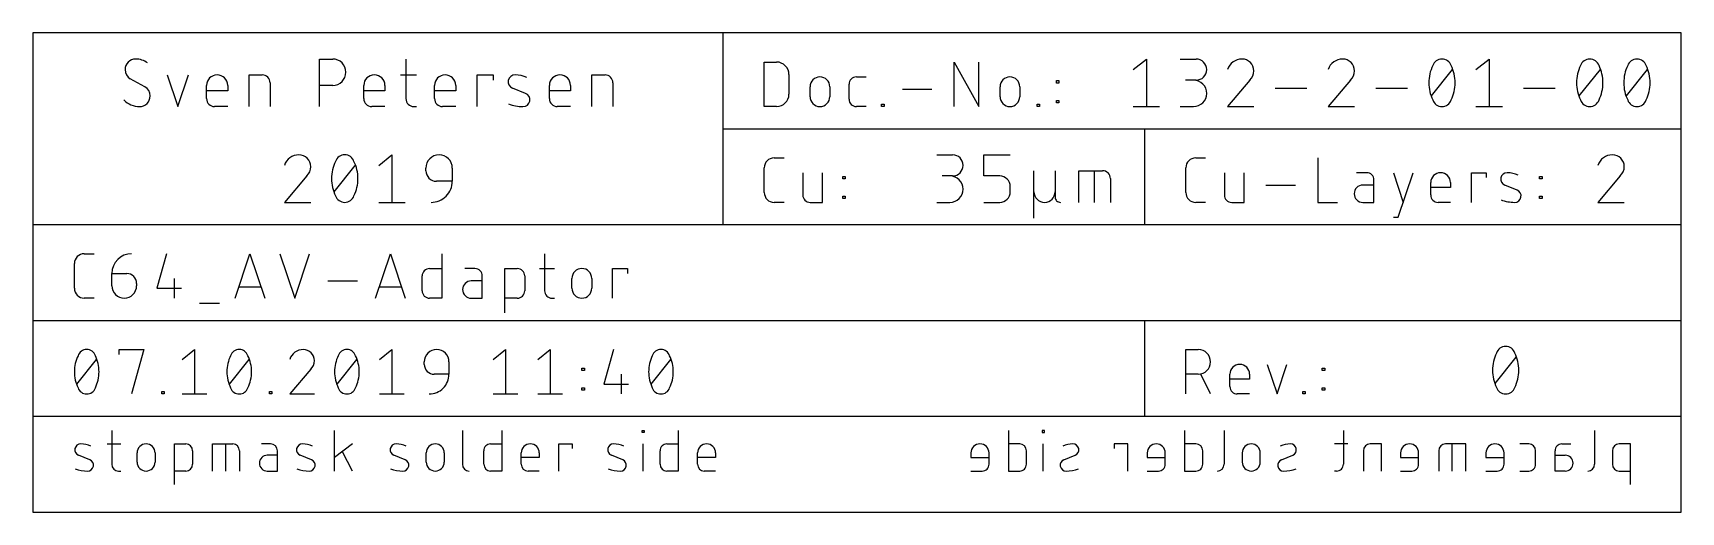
# Model space of a CAD drawing. Extents: x 0 to 54.6, y 0 to 56.5.
# Drawn here: x 0 to 54.6, y 40.6 to 56.5 of the extents above; entities that cross this region are included whole.
import ezdxf

# ---------------------------------------------------------------- set-up
doc = ezdxf.new("R2010")
doc.units = 0
for name, color, linetype in [('22', 253, 'CONTINUOUS'), ('30', 253, 'CONTINUOUS'), ('48', 253, 'CONTINUOUS')]:
    doc.layers.add(name, color=color, linetype=linetype)

msp = doc.modelspace()

# ---------------------------------------------------------------- linework, layer by layer
at = {"layer": '22'}
for p, q in [((32.3216, 43.3451), (32.3216, 41.9989)), ((33.5165, 43.3451), (33.4417, 43.3451)), ((33.4417, 43.3451), (33.4417, 43.2703)), ((33.4417, 43.2703), (33.5165, 43.2703)), ((33.5165, 43.2703), (33.5165, 43.3451)), ((38.1621, 43.3451), (38.1621, 41.9989)), ((39.4699, 43.3451), (39.4699, 42.2233)), ((43.4231, 43.3451), (43.4231, 42.2233)), ((51.744, 43.3451), (51.744, 42.2233)), ((31.0811, 42.5972), (31.0811, 42.4476)), ((31.6794, 42.2233), (31.6794, 42.5972)), ((32.6956, 42.8964), (32.3216, 42.8964)), ((32.9199, 42.2233), (32.9199, 42.672)), ((33.4791, 41.9989), (33.4791, 42.8964)), ((36.2781, 42.8964), (35.8294, 42.8964)), ((35.8294, 42.8964), (35.8294, 42.7468)), ((36.2781, 41.9989), (36.2781, 42.8964)), ((36.9215, 42.5972), (36.9215, 42.4476)), ((37.5198, 42.2233), (37.5198, 42.5972)), ((38.536, 42.8964), (38.1621, 42.8964)), ((38.7604, 42.2233), (38.7604, 42.672)), ((40.0699, 42.5972), (40.0699, 42.2981)), ((40.6682, 42.2981), (40.6682, 42.5972)), ((43.5727, 42.8964), (43.124, 42.8964)), ((44.0851, 42.672), (44.0851, 41.9989)), ((44.6835, 42.8964), (44.3095, 42.8964)), ((44.6835, 41.9989), (44.6835, 42.8964)), ((45.3171, 42.5972), (45.3171, 42.4476)), ((45.9154, 42.2233), (45.9154, 42.5972)), ((46.582, 42.672), (46.582, 41.9989)), ((47.4795, 42.8964), (46.8064, 42.8964)), ((47.0308, 41.9989), (47.0308, 42.8964)), ((47.4795, 41.9989), (47.4795, 42.8964)), ((48.1461, 42.5972), (48.1461, 42.4476)), ((48.7444, 42.2233), (48.7444, 42.5972)), ((49.5675, 42.8964), (49.2684, 42.8964)), ((49.7919, 42.2233), (49.7919, 42.672)), ((50.4361, 41.9989), (50.4361, 42.672)), ((50.6605, 42.8964), (50.9596, 42.8964)), ((52.3353, 42.672), (52.3353, 42.2233)), ((52.9336, 42.8964), (52.5597, 42.8964)), ((52.9336, 41.5502), (52.9336, 42.8964)), ((31.0811, 42.4476), (31.6794, 42.4476)), ((34.1591, 42.3728), (34.533, 42.5224)), ((36.9215, 42.4476), (37.5198, 42.4476)), ((41.3684, 42.3728), (41.7423, 42.5224)), ((45.3171, 42.4476), (45.9154, 42.4476)), ((48.1461, 42.4476), (48.7444, 42.4476)), ((50.4361, 42.5224), (50.7726, 42.5224)), ((31.0811, 41.9989), (31.455, 41.9989)), ((32.3216, 41.9989), (32.6956, 41.9989)), ((36.9215, 41.9989), (37.2954, 41.9989)), ((38.1621, 41.9989), (38.536, 41.9989)), ((43.1988, 41.9989), (43.124, 41.9989)), ((45.3171, 41.9989), (45.6911, 41.9989)), ((48.1461, 41.9989), (48.52, 41.9989)), ((49.2684, 41.9989), (49.5675, 41.9989)), ((50.7726, 41.9989), (50.4361, 41.9989)), ((52.5597, 41.9989), (52.9336, 41.9989))]:
    msp.add_line(p, q, dxfattribs=at)
for centre, radius, start, end in [((31.3802, 42.5972), 0.2992, 0, 180), ((32.6956, 42.672), 0.2244, 0, 90), ((34.4704, 42.0471), 0.8493, 90.819, 114.2391), ((34.461, 42.7025), 0.1939, 291.8014, 90.819), ((37.2206, 42.5972), 0.2992, 0, 180), ((38.536, 42.672), 0.2244, 0, 90), ((40.369, 42.5972), 0.2992, 0, 180), ((41.6797, 42.0471), 0.8493, 90.819, 114.2391), ((41.6703, 42.7025), 0.1939, 291.8014, 90.819), ((44.3095, 42.672), 0.2244, 90, 179.9992), ((45.6163, 42.5972), 0.2992, 0, 180), ((46.8064, 42.672), 0.2244, 90, 179.9992), ((48.4452, 42.5972), 0.2992, 0, 180), ((49.5675, 42.672), 0.2244, 0, 90), ((50.6605, 42.672), 0.2244, 89.9992, 180), ((52.5597, 42.672), 0.2244, 90, 179.9992), ((31.455, 42.2233), 0.2244, 270, 0.0008), ((32.6956, 42.2233), 0.2244, 270, 0.0008), ((34.2311, 42.1928), 0.1939, 111.8014, 270.819), ((34.2157, 43.2672), 1.2684, 270.819, 289.7904), ((37.2954, 42.2233), 0.2244, 270, 0.0008), ((38.536, 42.2233), 0.2244, 270, 0.0008), ((39.2456, 42.2233), 0.2244, 270.0008, 0), ((40.369, 42.2981), 0.2992, 180, 0), ((41.4404, 42.1928), 0.1939, 111.8014, 270.819), ((41.425, 43.2672), 1.2684, 270.819, 289.7904), ((43.1988, 42.2233), 0.2244, 269.9992, 360), ((45.6911, 42.2233), 0.2244, 270, 0.0008), ((48.52, 42.2233), 0.2244, 270, 0.0008), ((49.5675, 42.2233), 0.2244, 270, 0.0008), ((50.7726, 42.2607), 0.2618, 270, 90), ((51.5196, 42.2233), 0.2244, 270.0008, 0), ((52.5597, 42.2233), 0.2244, 180, 270)]:
    msp.add_arc(centre, radius, start, end, dxfattribs=at)
at = {"layer": '30'}
for p, q in [((2.611, 43.3451), (2.611, 42.2233)), ((9.9942, 41.9989), (9.9942, 43.3451)), ((14.2298, 43.3451), (14.2298, 42.2233)), ((15.5376, 43.3451), (15.5376, 41.9989)), ((20.1832, 43.2703), (20.1832, 43.3451)), ((20.1832, 43.3451), (20.258, 43.3451)), ((20.258, 43.2703), (20.1832, 43.2703)), ((20.258, 43.3451), (20.258, 43.2703)), ((21.3781, 43.3451), (21.3781, 41.9989)), ((2.4614, 42.8964), (2.9101, 42.8964)), ((3.4496, 42.2981), (3.4496, 42.5972)), ((4.0479, 42.5972), (4.0479, 42.2981)), ((4.6901, 41.5502), (4.6901, 42.8964)), ((4.6901, 42.8964), (5.0641, 42.8964)), ((5.2885, 42.672), (5.2885, 42.2233)), ((5.9464, 41.9989), (5.9464, 42.8964)), ((5.9464, 42.8964), (6.6195, 42.8964)), ((6.3952, 41.9989), (6.3952, 42.8964)), ((6.8439, 42.672), (6.8439, 41.9989)), ((7.8758, 42.8964), (7.5767, 42.8964)), ((8.1002, 41.9989), (8.1002, 42.672)), ((10.5925, 42.8964), (9.9942, 42.4476)), ((10.5925, 41.9989), (10.256, 42.6346)), ((13.0315, 42.2981), (13.0315, 42.5972)), ((13.6298, 42.5972), (13.6298, 42.2981)), ((14.9393, 42.2233), (14.9393, 42.672)), ((15.1637, 42.8964), (15.5376, 42.8964)), ((16.1799, 42.2233), (16.1799, 42.5972)), ((16.7782, 42.5972), (16.7782, 42.4476)), ((17.4216, 41.9989), (17.4216, 42.8964)), ((17.4216, 42.8964), (17.8703, 42.8964)), ((17.8703, 42.8964), (17.8703, 42.7468)), ((20.2206, 41.9989), (20.2206, 42.8964)), ((20.7798, 42.2233), (20.7798, 42.672)), ((21.0041, 42.8964), (21.3781, 42.8964)), ((22.0203, 42.2233), (22.0203, 42.5972)), ((22.6186, 42.5972), (22.6186, 42.4476)), ((1.8824, 42.3728), (1.5085, 42.5224)), ((8.1002, 42.5224), (7.7637, 42.5224)), ((9.2286, 42.3728), (8.8547, 42.5224)), ((12.3313, 42.3728), (11.9574, 42.5224)), ((16.7782, 42.4476), (16.1799, 42.4476)), ((19.5406, 42.3728), (19.1667, 42.5224)), ((22.6186, 42.4476), (22.0203, 42.4476)), ((2.8354, 41.9989), (2.9101, 41.9989)), ((5.0641, 41.9989), (4.6901, 41.9989)), ((7.7637, 41.9989), (8.1002, 41.9989)), ((15.5376, 41.9989), (15.1637, 41.9989)), ((16.7782, 41.9989), (16.4043, 41.9989)), ((21.3781, 41.9989), (21.0041, 41.9989)), ((22.6186, 41.9989), (22.2447, 41.9989))]:
    msp.add_line(p, q, dxfattribs=at)
for centre, radius, start, end in [((1.5805, 42.7025), 0.1939, 89.181, 248.1986), ((1.5711, 42.0471), 0.8493, 65.7609, 89.181), ((3.7487, 42.5972), 0.2992, 0, 180), ((5.0641, 42.672), 0.2244, 0, 90), ((6.6195, 42.672), 0.2244, 0, 90), ((7.8758, 42.672), 0.2244, 0, 90), ((8.9267, 42.7025), 0.1939, 89.181, 248.1986), ((8.9173, 42.0471), 0.8493, 65.7609, 89.181), ((12.0294, 42.7025), 0.1939, 89.181, 248.1986), ((12.02, 42.0471), 0.8493, 65.7609, 89.181), ((13.3307, 42.5972), 0.2992, 0, 180), ((15.1637, 42.672), 0.2244, 89.9992, 180), ((16.4791, 42.5972), 0.2992, 0, 180), ((19.2387, 42.7025), 0.1939, 89.181, 248.1986), ((19.2293, 42.0471), 0.8493, 65.7609, 89.181), ((21.0041, 42.672), 0.2244, 89.9992, 180), ((22.3195, 42.5972), 0.2992, 0, 180), ((1.8258, 43.2672), 1.2684, 250.2096, 269.181), ((1.8104, 42.1928), 0.1939, 269.181, 68.1986), ((2.8354, 42.2233), 0.2244, 180, 270), ((3.7487, 42.2981), 0.2992, 180, 0), ((5.0641, 42.2233), 0.2244, 270.0008, 0), ((7.7637, 42.2607), 0.2618, 90, 270), ((9.1719, 43.2672), 1.2684, 250.2096, 269.181), ((9.1566, 42.1928), 0.1939, 269.181, 68.1986), ((12.2747, 43.2672), 1.2684, 250.2096, 269.181), ((12.2593, 42.1928), 0.1939, 269.181, 68.1986), ((13.3307, 42.2981), 0.2992, 180, 0), ((14.4541, 42.2233), 0.2244, 180, 270), ((15.1637, 42.2233), 0.2244, 180, 270), ((16.4043, 42.2233), 0.2244, 180, 270), ((19.484, 43.2672), 1.2684, 250.2096, 269.181), ((19.4686, 42.1928), 0.1939, 269.181, 68.1986), ((21.0041, 42.2233), 0.2244, 180, 270), ((22.2447, 42.2233), 0.2244, 180, 270)]:
    msp.add_arc(centre, radius, start, end, dxfattribs=at)
at = {"layer": '48'}
for p, q in [((22.86, 56.515), (0, 56.515)), ((0, 56.515), (0, 50.165)), ((54.61, 56.515), (22.86, 56.515)), ((22.86, 56.515), (22.86, 53.34)), ((54.61, 53.34), (54.61, 56.515)), ((9.4937, 54.0766), (9.4937, 55.6514)), ((9.4937, 55.6514), (9.9311, 55.6514)), ((12.3574, 55.6514), (12.3574, 54.3391)), ((24.2316, 54.0766), (24.2316, 55.5498)), ((24.2316, 55.5498), (24.6408, 55.5498)), ((30.5248, 54.0766), (30.5248, 55.5498)), ((30.5248, 55.5498), (31.3432, 54.0766)), ((31.3432, 54.0766), (31.3432, 55.5498)), ((36.4554, 55.3014), (36.8928, 55.6514)), ((36.8928, 55.6514), (36.8928, 54.0766)), ((38.0185, 55.6514), (38.5434, 55.6514)), ((46.3384, 54.4266), (47.0383, 55.3014)), ((47.8141, 55.3014), (48.2515, 55.6514)), ((48.2515, 55.6514), (48.2515, 54.0766)), ((51.2362, 54.4266), (51.9361, 55.3014)), ((52.7993, 54.4266), (53.4992, 55.3014)), ((3.7073, 54.7328), (3.2261, 54.9952)), ((4.4496, 55.1265), (4.7995, 54.0766)), ((4.7995, 54.0766), (5.1495, 55.1265)), ((5.7522, 54.3391), (5.7522, 54.7765)), ((6.4521, 54.7765), (6.4521, 54.6015)), ((7.159, 54.0766), (7.159, 55.1265)), ((7.159, 55.1265), (7.5964, 55.1265)), ((7.8589, 54.864), (7.8589, 54.0766)), ((9.9311, 54.7765), (9.4937, 54.7765)), ((10.9626, 54.3391), (10.9626, 54.7765)), ((11.6625, 54.7765), (11.6625, 54.6015)), ((12.1824, 55.1265), (12.7073, 55.1265)), ((13.3073, 54.3391), (13.3073, 54.7765)), ((14.0072, 54.7765), (14.0072, 54.6015)), ((14.7243, 54.0766), (14.7243, 55.1265)), ((14.7243, 55.1265), (15.2492, 55.1265)), ((15.2492, 55.1265), (15.2492, 54.9515)), ((16.3249, 54.514), (15.8874, 54.689)), ((17.1109, 54.3391), (17.1109, 54.7765)), ((17.8108, 54.7765), (17.8108, 54.6015)), ((18.5177, 54.0766), (18.5177, 55.1265)), ((18.5177, 55.1265), (18.9551, 55.1265)), ((19.2176, 54.864), (19.2176, 54.0766)), ((25.05, 55.1406), (25.05, 54.4858)), ((25.7505, 54.404), (25.7505, 54.7314)), ((26.4052, 54.7314), (26.4052, 54.404)), ((27.041, 54.3221), (27.041, 54.8132)), ((27.2865, 55.0587), (27.6139, 55.0587)), ((28.8077, 54.6495), (29.7898, 54.6495)), ((32.0436, 54.404), (32.0436, 54.7314)), ((32.6984, 54.7314), (32.6984, 54.404)), ((33.9158, 54.8541), (33.9158, 54.936)), ((33.9158, 54.936), (33.9976, 54.936)), ((33.9976, 54.8541), (33.9158, 54.8541)), ((33.9976, 54.936), (33.9976, 54.8541)), ((38.5434, 54.9515), (38.1934, 54.9515)), ((40.3253, 54.9515), (39.5816, 54.0766)), ((41.1614, 54.689), (42.2113, 54.689)), ((43.6599, 54.9515), (42.9163, 54.0766)), ((44.4961, 54.689), (45.546, 54.689)), ((49.3939, 54.689), (50.4438, 54.689)), ((6.4521, 54.6015), (5.7522, 54.6015)), ((6.4521, 54.0766), (6.0147, 54.0766)), ((11.6625, 54.6015), (10.9626, 54.6015)), ((11.6625, 54.0766), (11.2251, 54.0766)), ((12.6198, 54.0766), (12.7073, 54.0766)), ((14.0072, 54.6015), (13.3073, 54.6015)), ((14.0072, 54.0766), (13.5698, 54.0766)), ((17.8108, 54.6015), (17.1109, 54.6015)), ((17.8108, 54.0766), (17.3733, 54.0766)), ((24.6408, 54.0766), (24.2316, 54.0766)), ((27.6139, 54.0766), (27.2865, 54.0766)), ((28.1181, 54.0766), (28.1181, 54.1584)), ((28.1181, 54.1584), (28.2, 54.1584)), ((28.2, 54.0766), (28.1181, 54.0766)), ((28.2, 54.1584), (28.2, 54.0766)), ((33.2716, 54.0766), (33.2716, 54.1584)), ((33.2716, 54.1584), (33.3534, 54.1584)), ((33.3534, 54.0766), (33.2716, 54.0766)), ((33.3534, 54.1584), (33.3534, 54.0766)), ((33.9158, 54.1994), (33.9158, 54.2812)), ((33.9158, 54.2812), (33.9976, 54.2812)), ((33.9976, 54.1994), (33.9158, 54.1994)), ((33.9976, 54.2812), (33.9976, 54.1994)), ((36.4554, 54.0766), (37.3302, 54.0766)), ((38.0185, 54.0766), (38.4559, 54.0766)), ((39.5816, 54.0766), (40.4565, 54.0766)), ((42.9163, 54.0766), (43.7912, 54.0766)), ((47.8141, 54.0766), (48.6889, 54.0766)), ((22.86, 53.34), (22.86, 50.165)), ((22.86, 53.34), (36.83, 53.34)), ((36.83, 53.34), (54.61, 53.34)), ((36.83, 53.34), (36.83, 50.165)), ((54.61, 50.165), (54.61, 53.34)), ((11.4566, 52.1264), (11.8941, 52.4764)), ((11.8941, 52.4764), (11.8941, 50.9016)), ((29.9466, 52.4764), (30.4715, 52.4764)), ((31.5097, 51.7765), (31.5097, 52.4764)), ((31.5097, 52.4764), (32.3846, 52.4764)), ((9.981, 51.2516), (10.6809, 52.1264)), ((13.0197, 51.9515), (13.0197, 52.039)), ((13.8946, 52.039), (13.8946, 51.6015)), ((24.2316, 51.229), (24.2316, 52.0474)), ((24.559, 52.3748), (24.8864, 52.3748)), ((25.5077, 51.8837), (25.5077, 51.1471)), ((26.1624, 50.9016), (26.1624, 51.8837)), ((33.1698, 50.3767), (33.1698, 51.9515)), ((33.8697, 51.9515), (33.8697, 51.2516)), ((34.6527, 50.9016), (34.6527, 51.9515)), ((34.6527, 51.9515), (35.4401, 51.9515)), ((35.1776, 50.9016), (35.1776, 51.9515)), ((38.2016, 51.229), (38.2016, 52.0474)), ((38.529, 52.3748), (38.8564, 52.3748)), ((39.4777, 51.8837), (39.4777, 51.1471)), ((40.1324, 50.9016), (40.1324, 51.8837)), ((42.5708, 52.3748), (42.5708, 50.9016)), ((44.1889, 51.8837), (43.8615, 51.8837)), ((45.0771, 51.8837), (45.4045, 50.9016)), ((45.2408, 50.4105), (45.7319, 51.8837)), ((47.6643, 50.9016), (47.6643, 51.8837)), ((47.6643, 51.8837), (48.1553, 51.8837)), ((48.1553, 51.8837), (48.1553, 51.72)), ((9.074, 51.7765), (8.3304, 50.9016)), ((13.8946, 51.6015), (13.3697, 51.6015)), ((26.8347, 51.6791), (26.8347, 51.761)), ((26.8347, 51.761), (26.9166, 51.761)), ((26.9166, 51.6791), (26.8347, 51.6791)), ((26.9166, 51.761), (26.9166, 51.6791)), ((30.4715, 51.7765), (30.1216, 51.7765)), ((32.0347, 51.7765), (31.5097, 51.7765)), ((32.3846, 51.2516), (32.3846, 51.4265)), ((35.7026, 51.689), (35.7026, 50.9016)), ((40.8501, 51.4745), (41.8322, 51.4745)), ((44.4344, 51.4745), (44.0661, 51.4745)), ((44.4344, 50.9016), (44.4344, 51.6382)), ((46.3159, 51.1471), (46.3159, 51.5564)), ((46.9707, 51.3927), (46.3159, 51.3927)), ((46.9707, 51.5564), (46.9707, 51.3927)), ((49.1769, 51.3108), (48.7677, 51.4745)), ((49.9224, 51.6791), (49.9224, 51.761)), ((49.9224, 51.761), (50.0043, 51.761)), ((50.0043, 51.6791), (49.9224, 51.6791)), ((50.0043, 51.761), (50.0043, 51.6791)), ((52.5978, 51.7765), (51.8541, 50.9016)), ((8.3304, 50.9016), (9.2053, 50.9016)), ((11.4566, 50.9016), (12.3315, 50.9016)), ((24.8864, 50.9016), (24.559, 50.9016)), ((25.7532, 50.9016), (26.1624, 50.9016)), ((26.8347, 51.0244), (26.8347, 51.1062)), ((26.8347, 51.1062), (26.9166, 51.1062)), ((26.9166, 51.0244), (26.8347, 51.0244)), ((26.9166, 51.1062), (26.9166, 51.0244)), ((29.9466, 50.9016), (30.384, 50.9016)), ((31.5097, 50.9016), (32.0347, 50.9016)), ((33.8697, 51.2516), (33.8697, 51.0766)), ((38.8564, 50.9016), (38.529, 50.9016)), ((39.7232, 50.9016), (40.1324, 50.9016)), ((42.5708, 50.9016), (43.2256, 50.9016)), ((44.0661, 50.9016), (44.4344, 50.9016)), ((46.9707, 50.9016), (46.5615, 50.9016)), ((49.9224, 51.0244), (49.9224, 51.1062)), ((49.9224, 51.1062), (50.0043, 51.1062)), ((50.0043, 51.0244), (49.9224, 51.0244)), ((50.0043, 51.1062), (50.0043, 51.0244)), ((51.8541, 50.9016), (52.729, 50.9016)), ((45.0771, 50.4105), (45.2408, 50.4105)), ((0, 50.165), (0, 46.99)), ((0, 50.165), (22.86, 50.165)), ((22.86, 50.165), (36.83, 50.165)), ((36.83, 50.165), (54.61, 50.165)), ((54.61, 46.99), (54.61, 50.165)), ((1.699, 49.1998), (2.0264, 49.1998)), ((4.4293, 49.1998), (4.102, 48.054)), ((6.696, 47.7266), (7.187, 49.1998)), ((7.187, 49.1998), (7.6781, 47.7266)), ((8.1825, 49.1998), (8.6736, 47.7266)), ((8.6736, 47.7266), (9.1647, 49.1998)), ((11.3539, 47.7266), (11.845, 49.1998)), ((11.845, 49.1998), (12.336, 47.7266)), ((13.5508, 49.1998), (13.5508, 47.7266)), ((16.9518, 49.1998), (16.9518, 47.9721)), ((1.3716, 48.054), (1.3716, 48.8724)), ((13.1415, 48.7087), (13.5508, 48.7087)), ((14.6432, 48.7087), (14.3158, 48.7087)), ((15.6395, 47.2355), (15.6395, 48.7087)), ((15.6395, 48.7087), (16.0488, 48.7087)), ((16.7882, 48.7087), (17.2792, 48.7087)), ((19.2086, 47.7266), (19.2086, 48.7087)), ((19.2086, 48.7087), (19.6997, 48.7087)), ((19.6997, 48.7087), (19.6997, 48.545)), ((2.6154, 48.545), (3.1064, 48.545)), ((2.6154, 48.1358), (2.6154, 48.545)), ((3.4338, 48.2177), (3.4338, 48.1358)), ((4.6749, 48.3814), (4.6749, 47.7266)), ((7.5553, 48.0949), (6.8187, 48.0949)), ((9.7682, 48.2995), (10.7504, 48.2995)), ((12.2133, 48.0949), (11.4767, 48.0949)), ((12.896, 47.9721), (12.896, 48.4632)), ((14.8887, 48.2995), (14.5204, 48.2995)), ((14.8887, 47.7266), (14.8887, 48.4632)), ((16.2943, 48.4632), (16.2943, 47.9721)), ((17.8603, 48.054), (17.8603, 48.3814)), ((18.5151, 48.3814), (18.5151, 48.054)), ((2.0264, 47.7266), (1.699, 47.7266)), ((4.102, 48.054), (4.9204, 48.054)), ((5.5217, 47.5629), (6.1765, 47.5629)), ((13.5508, 47.7266), (13.1415, 47.7266)), ((14.5204, 47.7266), (14.8887, 47.7266)), ((16.0488, 47.7266), (15.6395, 47.7266)), ((17.1974, 47.7266), (17.2792, 47.7266)), ((0, 46.99), (0, 43.815)), ((0, 46.99), (36.83, 46.99)), ((36.83, 46.99), (54.61, 46.99)), ((36.83, 46.99), (36.83, 43.815)), ((54.61, 43.815), (54.61, 46.99)), ((2.8582, 45.8611), (2.8582, 46.0248)), ((2.8582, 46.0248), (3.6766, 46.0248)), ((3.6766, 46.0248), (3.2674, 44.5516)), ((4.9394, 45.6974), (5.3486, 46.0248)), ((5.3486, 46.0248), (5.3486, 44.5516)), ((11.4803, 45.6974), (11.8895, 46.0248)), ((11.8895, 46.0248), (11.8895, 44.5516)), ((15.2463, 45.6974), (15.6555, 46.0248)), ((15.6555, 46.0248), (15.6555, 44.5516)), ((16.7329, 45.6974), (17.1421, 46.0248)), ((17.1421, 46.0248), (17.1421, 44.5516)), ((19.2405, 46.0248), (18.9132, 44.879)), ((38.2016, 44.5516), (38.2016, 46.0248)), ((38.2016, 46.0248), (38.6108, 46.0248)), ((1.4534, 44.879), (2.1082, 45.6974)), ((6.5078, 44.879), (7.1626, 45.6974)), ((9.2028, 45.37), (8.5072, 44.5516)), ((10.0756, 44.879), (10.7303, 45.6974)), ((12.9669, 45.5337), (12.9669, 45.6156)), ((13.7853, 45.6156), (13.7853, 45.2064)), ((18.1913, 45.3291), (18.1913, 45.411)), ((18.1913, 45.411), (18.2732, 45.411)), ((18.2732, 45.3291), (18.1913, 45.3291)), ((18.2732, 45.411), (18.2732, 45.3291)), ((20.4816, 44.879), (21.1363, 45.6974)), ((40.8984, 45.5337), (41.2258, 44.5516)), ((41.2258, 44.5516), (41.5532, 45.5337)), ((42.721, 45.3291), (42.721, 45.411)), ((42.721, 45.411), (42.8028, 45.411)), ((42.8028, 45.3291), (42.721, 45.3291)), ((42.8028, 45.411), (42.8028, 45.3291)), ((48.4491, 44.9016), (49.149, 45.7764)), ((13.7853, 45.2064), (13.2942, 45.2064)), ((18.9132, 44.879), (19.7316, 44.879)), ((19.4861, 45.2064), (19.4861, 44.5516)), ((38.6108, 45.2064), (38.2016, 45.2064)), ((39.02, 44.5516), (38.6927, 45.2064)), ((39.6596, 44.7971), (39.6596, 45.2064)), ((40.3143, 45.0427), (39.6596, 45.0427)), ((40.3143, 45.2064), (40.3143, 45.0427)), ((4.2671, 44.5516), (4.2671, 44.6334)), ((4.2671, 44.6334), (4.3489, 44.6334)), ((4.3489, 44.5516), (4.2671, 44.5516)), ((4.3489, 44.6334), (4.3489, 44.5516)), ((4.9394, 44.5516), (5.7578, 44.5516)), ((7.8349, 44.5516), (7.8349, 44.6334)), ((7.8349, 44.6334), (7.9167, 44.6334)), ((7.9167, 44.5516), (7.8349, 44.5516)), ((7.9167, 44.6334), (7.9167, 44.5516)), ((8.5072, 44.5516), (9.3256, 44.5516)), ((11.4803, 44.5516), (12.2987, 44.5516)), ((15.2463, 44.5516), (16.0647, 44.5516)), ((16.7329, 44.5516), (17.5513, 44.5516)), ((18.1913, 44.6744), (18.1913, 44.7562)), ((18.1913, 44.7562), (18.2732, 44.7562)), ((18.2732, 44.6744), (18.1913, 44.6744)), ((18.2732, 44.7562), (18.2732, 44.6744)), ((40.3143, 44.5516), (39.9051, 44.5516)), ((42.0768, 44.5516), (42.0768, 44.6334)), ((42.0768, 44.6334), (42.1586, 44.6334)), ((42.1586, 44.5516), (42.0768, 44.5516)), ((42.1586, 44.6334), (42.1586, 44.5516)), ((42.721, 44.6744), (42.721, 44.7562)), ((42.721, 44.7562), (42.8028, 44.7562)), ((42.8028, 44.6744), (42.721, 44.6744)), ((42.8028, 44.7562), (42.8028, 44.6744)), ((0, 43.815), (0, 40.64)), ((0, 43.815), (36.83, 43.815)), ((36.83, 43.815), (54.61, 43.815)), ((54.61, 40.64), (54.61, 43.815)), ((0, 40.64), (54.61, 40.64))]:
    msp.add_line(p, q, dxfattribs=at)
for centre, radius, start, end in [((3.4011, 55.3014), 0.35, 90, 180), ((3.4066, 55.3014), 0.3554, 180, 239.4897), ((3.4011, 54.9952), 0.6562, 53.1299, 89.9999), ((9.9311, 55.214), 0.4374, 270, 90), ((24.6408, 55.1406), 0.4092, 359.9996, 90), ((38.5434, 55.3014), 0.35, 270, 90), ((40.0628, 55.1456), 0.5058, 90, 162.055), ((40.0628, 55.2577), 0.3937, 0, 90), ((40.0336, 55.2577), 0.4229, 313.6028, 359.9999), ((43.3975, 55.1456), 0.5058, 90, 162.055), ((43.3975, 55.2577), 0.3937, 0, 90), ((43.3683, 55.2577), 0.4229, 313.6028, 359.9999), ((47.5487, 54.864), 1.2978, 154.0111, 180), ((46.6884, 55.3277), 0.3237, 90, 161.0758), ((46.6884, 55.3277), 0.3237, 18.9235, 90.0002), ((45.8281, 54.864), 1.2977, 0, 25.9895), ((52.4465, 54.864), 1.2978, 154.0111, 180), ((51.5862, 55.3277), 0.3237, 90, 161.0758), ((51.5862, 55.3277), 0.3237, 18.9235, 90.0002), ((50.7259, 54.864), 1.2977, 0, 25.9895), ((54.0096, 54.864), 1.2978, 154.0111, 180), ((53.1493, 55.3277), 0.3237, 90, 161.0758), ((53.1493, 55.3277), 0.3237, 18.9235, 90.0002), ((52.289, 54.864), 1.2977, 0, 25.9895), ((3.5269, 54.4266), 0.3554, 0.0002, 59.4895), ((6.1021, 54.7765), 0.35, 0, 180), ((7.5964, 54.864), 0.2625, 0, 90), ((11.3126, 54.7765), 0.35, 0, 180), ((13.6572, 54.7765), 0.35, 0, 180), ((15.9717, 54.8996), 0.2268, 89.1807, 248.199), ((15.9607, 54.133), 0.9936, 65.7612, 89.1807), ((17.4608, 54.7765), 0.35, 0, 180), ((18.9551, 54.864), 0.2625, 0, 90), ((26.0778, 54.7314), 0.3274, 0, 180), ((27.2865, 54.8132), 0.2455, 90, 180), ((32.371, 54.7314), 0.3274, 0, 180), ((38.4559, 54.514), 0.4374, 270, 90), ((47.5487, 54.864), 1.2978, 180.0001, 205.9888), ((45.8281, 54.864), 1.2978, 334.0107, 359.9999), ((52.4465, 54.864), 1.2978, 180.0001, 205.9888), ((50.7259, 54.864), 1.2978, 334.0107, 359.9999), ((54.0096, 54.864), 1.2978, 180.0001, 205.9888), ((52.289, 54.864), 1.2978, 334.0107, 359.9999), ((3.5323, 54.8159), 0.7393, 224.7606, 269.9996), ((3.5323, 54.4266), 0.35, 269.9995, 0), ((6.0147, 54.3391), 0.2625, 180, 270), ((11.2251, 54.3391), 0.2625, 180, 270), ((12.6198, 54.3391), 0.2625, 180, 270), ((13.5698, 54.3391), 0.2625, 180, 270), ((16.2586, 55.5603), 1.4839, 250.2099, 269.1807), ((16.2406, 54.3034), 0.2268, 269.1807, 68.199), ((17.3733, 54.3391), 0.2625, 180, 270), ((24.6408, 54.4858), 0.4092, 270.0004, 360), ((26.0778, 54.404), 0.3274, 180, 0), ((27.2865, 54.3221), 0.2455, 180, 270), ((32.371, 54.404), 0.3274, 180, 0), ((46.6884, 54.4003), 0.3237, 198.9248, 270.0001), ((46.6884, 54.4003), 0.3237, 270, 341.0761), ((51.5862, 54.4003), 0.3237, 198.9248, 270.0001), ((51.5862, 54.4003), 0.3237, 270, 341.0761), ((53.1493, 54.4003), 0.3237, 198.9248, 270.0001), ((53.1493, 54.4003), 0.3237, 270, 341.0761), ((8.8116, 51.9706), 0.5058, 90, 162.055), ((8.8116, 52.0827), 0.3937, 0, 90), ((10.3309, 52.1527), 0.3237, 90, 161.0758), ((10.3309, 52.1527), 0.3237, 18.9235, 90.0002), ((13.4572, 52.039), 0.4374, 0, 180), ((30.4715, 52.1264), 0.35, 270, 90), ((52.3353, 51.9706), 0.5058, 90, 162.055), ((52.3353, 52.0827), 0.3937, 0, 90), ((8.7824, 52.0827), 0.4229, 313.6028, 359.9999), ((11.1913, 51.689), 1.2978, 154.0111, 180), ((9.4707, 51.689), 1.2977, 0, 25.9895), ((13.3697, 51.9515), 0.35, 180, 270), ((24.559, 52.0474), 0.3274, 90.0005, 180), ((35.4401, 51.689), 0.2625, 0, 90), ((38.529, 52.0474), 0.3274, 90.0005, 180), ((44.1889, 51.6382), 0.2455, 0, 90), ((46.6433, 51.5564), 0.3274, 0, 180), ((48.8465, 51.6715), 0.2122, 89.1816, 248.1986), ((48.8362, 50.9544), 0.9294, 65.761, 89.1816), ((52.3061, 52.0827), 0.4229, 313.6028, 359.9999), ((11.1913, 51.689), 1.2978, 180.0001, 205.9888), ((9.4706, 51.689), 1.2978, 334.0107, 359.9999), ((13.1947, 51.6015), 0.6999, 269.9997, 0), ((30.384, 51.339), 0.4374, 270, 90), ((32.0347, 51.4265), 0.35, 0, 90), ((44.0661, 51.1881), 0.2865, 90, 270), ((10.3309, 51.2253), 0.3237, 198.9248, 270.0001), ((10.3309, 51.2253), 0.3237, 270, 341.0761), ((24.559, 51.229), 0.3274, 180, 270), ((25.7532, 51.1471), 0.2455, 180, 270), ((32.0347, 51.2516), 0.35, 270, 359.9995), ((33.5198, 51.2516), 0.35, 180, 0), ((34.0447, 51.0766), 0.175, 180, 270.001), ((38.529, 51.229), 0.3274, 180, 270), ((39.7232, 51.1471), 0.2455, 180, 270), ((46.5615, 51.1471), 0.2455, 180, 270), ((49.1149, 52.2895), 1.388, 250.2089, 269.1815), ((49.0981, 51.1138), 0.2122, 269.1816, 68.1989), ((1.699, 48.8724), 0.3274, 90.0005, 180), ((3.2701, 48.545), 0.6548, 90.0003, 180), ((13.1415, 48.4632), 0.2455, 90, 180), ((14.6432, 48.4632), 0.2455, 0, 90), ((16.0488, 48.4632), 0.2455, 0, 90), ((18.1877, 48.3814), 0.3274, 0, 180), ((3.0246, 48.1358), 0.4092, 180, 0), ((3.1064, 48.2177), 0.3274, 0, 90), ((14.5204, 48.0131), 0.2865, 90, 270), ((1.699, 48.054), 0.3274, 180, 270), ((13.1415, 47.9721), 0.2455, 180, 270), ((16.0488, 47.9721), 0.2455, 270, 0), ((17.1974, 47.9721), 0.2455, 180, 270.0007), ((18.1877, 48.054), 0.3274, 180, 0), ((1.7808, 45.722), 0.3028, 90, 161.0756), ((1.7808, 45.722), 0.3028, 18.9237, 90.0001), ((6.8352, 45.722), 0.3028, 90, 161.0756), ((6.8352, 45.722), 0.3028, 18.9237, 90.0001), ((8.9573, 45.5516), 0.4732, 90, 162.0549), ((8.9573, 45.6565), 0.3683, 0, 90), ((10.4029, 45.722), 0.3028, 90, 161.0756), ((10.4029, 45.722), 0.3028, 18.9237, 90.0001), ((13.3761, 45.6156), 0.4092, 0, 180), ((20.809, 45.722), 0.3028, 90, 161.0756), ((20.809, 45.722), 0.3028, 18.9237, 90.0001), ((38.6108, 45.6156), 0.4092, 270, 90), ((49.6594, 45.339), 1.2978, 154.0111, 180), ((48.799, 45.8027), 0.3237, 90, 161.0758), ((48.799, 45.8027), 0.3237, 18.9235, 90.0002), ((47.9388, 45.339), 1.2977, 0, 25.9895), ((2.5856, 45.2882), 1.214, 154.0109, 180), ((0.976, 45.2882), 1.214, 360, 25.9897), ((7.64, 45.2882), 1.214, 154.0109, 180), ((6.0304, 45.2882), 1.214, 360, 25.9897), ((8.93, 45.6565), 0.3956, 313.6022, 0), ((11.2078, 45.2882), 1.214, 154.0109, 180), ((9.5982, 45.2882), 1.214, 360, 25.9897), ((13.2942, 45.5337), 0.3274, 179.9995, 270), ((21.6138, 45.2882), 1.214, 154.0109, 180), ((20.0042, 45.2882), 1.214, 360, 25.9897), ((39.987, 45.2064), 0.3274, 0, 180), ((49.6594, 45.339), 1.2978, 180.0001, 205.9888), ((47.9387, 45.339), 1.2978, 334.0107, 359.9999), ((2.5856, 45.2882), 1.214, 180, 205.9889), ((0.976, 45.2882), 1.214, 334.0105, 359.9999), ((7.64, 45.2882), 1.214, 180, 205.9889), ((6.0304, 45.2882), 1.214, 334.0105, 359.9999), ((11.2078, 45.2882), 1.214, 180, 205.9889), ((9.5981, 45.2882), 1.214, 334.0105, 359.9999), ((13.1306, 45.2064), 0.6548, 269.9997, 360), ((21.6138, 45.2882), 1.214, 180, 205.9889), ((20.0042, 45.2882), 1.214, 334.0105, 359.9999), ((39.9051, 44.7971), 0.2455, 180, 270), ((1.7808, 44.8544), 0.3028, 198.9251, 270.0001), ((1.7808, 44.8544), 0.3028, 270, 341.0759), ((6.8352, 44.8544), 0.3028, 198.9251, 270.0001), ((6.8352, 44.8544), 0.3028, 270, 341.0759), ((10.4029, 44.8544), 0.3028, 198.9251, 270.0001), ((10.4029, 44.8544), 0.3028, 270, 341.0759), ((20.809, 44.8544), 0.3028, 198.9251, 270.0001), ((20.809, 44.8544), 0.3028, 270, 341.0759), ((48.799, 44.8753), 0.3237, 198.9248, 270.0001), ((48.799, 44.8753), 0.3237, 270, 341.0761)]:
    msp.add_arc(centre, radius, start, end, dxfattribs=at)

doc.saveas('drawing.dxf')
